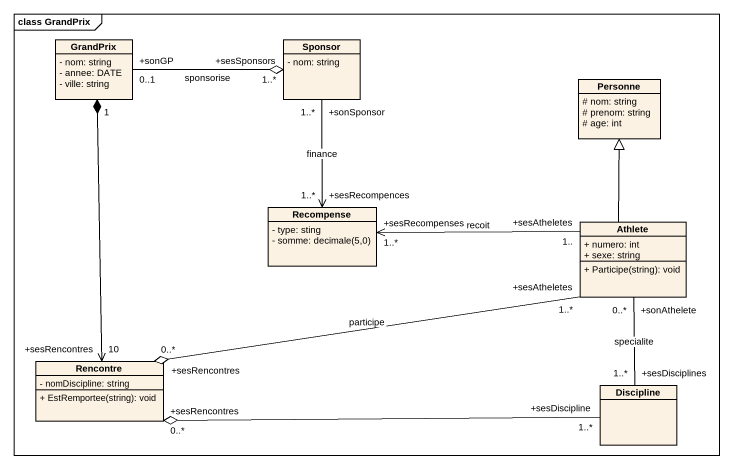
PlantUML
@startuml
mainframe class GrandPrix
hide circle
hide empty members
skinparam classAttributeIconSize 0
class GrandPrix {
  - nom: string
  - annee: DATE
  - ville: string
}
class Sponsor {
  - nom: string
}
class Personne {
  # nom: string
  # prenom: string
  # age: int
}
class Recompense {
  - type: sting
  {field} - somme: decimale(5,0)
}
class Athlete {
  + numero: int
  + sexe: string
  + Participe(string): void
}
class Rencontre {
  - nomDiscipline: string
  + EstRemportee(string): void
}
class Discipline
GrandPrix "+sonGP\n0..1" -right-o "+sesSponsors\n1..*" Sponsor : sponsorise
Sponsor "+sonSponsor\n1..*" --> "+sesRecompences\n1..*" Recompense : finance
Athlete -up-|> Personne
Athlete "+sesAtheletes\n1.." -left-> "+sesRecompenses\n1..*" Recompense : recoit
Athlete "+sesAtheletes\n1..*" -left-o "+sesRencontres\n0..*" Rencontre : participe
Athlete "+sonAthelete\n0..*" -- "+sesDisciplines\n1..*" Discipline : specialite
Rencontre "+sesRencontres\n10" <-up-* "1" GrandPrix
Discipline "+sesDiscipline\n1..*" -left-o "+sesRencontres\n0..*" Rencontre
@enduml
